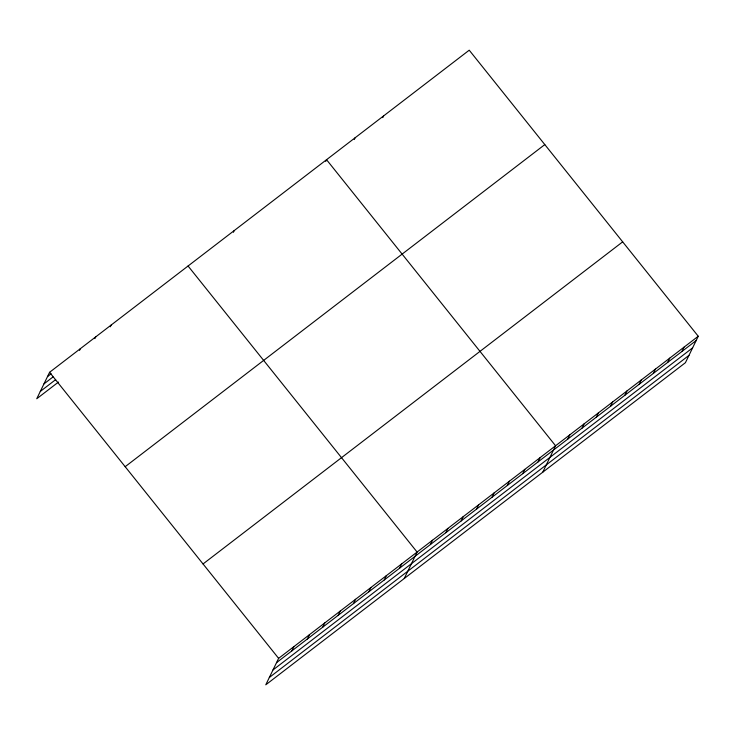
<?xml version="1.0" encoding="UTF-8"?>
<svg xmlns="http://www.w3.org/2000/svg" width="735" height="735" viewBox="0 0 735 735"><rect width="100%" height="100%" fill="white"/><g stroke="black" fill="none" stroke-linecap="round" stroke-linejoin="round"><path stroke-width="1.1" d="M698.25 336.253L278.62 658.358L265.776 684.809L685.406 362.704L698.25 336.253L469.224 50.191L49.594 372.296L36.75 398.747L58.469 382.071M79.536 350.393L80.363 348.675M94.916 338.578L95.752 336.86M110.305 326.772L111.141 325.054M233.399 232.288L234.235 230.57M325.715 161.424L326.551 159.706L555.577 445.768L542.733 472.219M354.252 139.521L355.088 137.803M382.788 117.618L383.615 115.9M291.924 650.833L294.009 646.543M307.313 639.027L309.389 634.737M322.693 627.212L324.778 622.922M338.082 615.406L340.167 611.116M353.471 603.591L355.556 599.301M368.851 591.785L370.936 587.495M384.24 579.97L386.325 575.68M399.629 568.164L401.714 563.874M404.25 578.509L417.094 552.058L188.068 266.006M430.398 544.543L432.483 540.253M445.787 532.728L447.872 528.447M461.176 520.922L463.261 516.632M476.565 509.107L478.641 504.826M491.945 497.301L494.03 493.01M507.334 485.495L509.419 481.204M522.723 473.68L524.799 469.389M538.103 461.874L540.188 457.583M567.76 439.107L569.846 434.817M582.028 428.156L584.114 423.865M596.296 417.204L598.382 412.914M610.564 406.253L612.641 401.962M624.833 395.301L626.909 391.011M639.101 384.35L641.177 380.059M653.369 373.398L655.445 369.108M667.628 362.447L669.714 358.156M681.896 351.495L683.982 347.205M47.509 376.586L51.128 373.803M43.962 383.9L53.012 376.954M40.296 391.433L55.685 379.618M125.171 466.697L544.8 144.593M203.044 563.956L622.674 241.852M276.535 662.648L696.164 340.544M272.988 669.962L692.618 347.857M269.332 677.495L688.961 355.391M49.594 372.296L278.62 658.358"/></g></svg>
